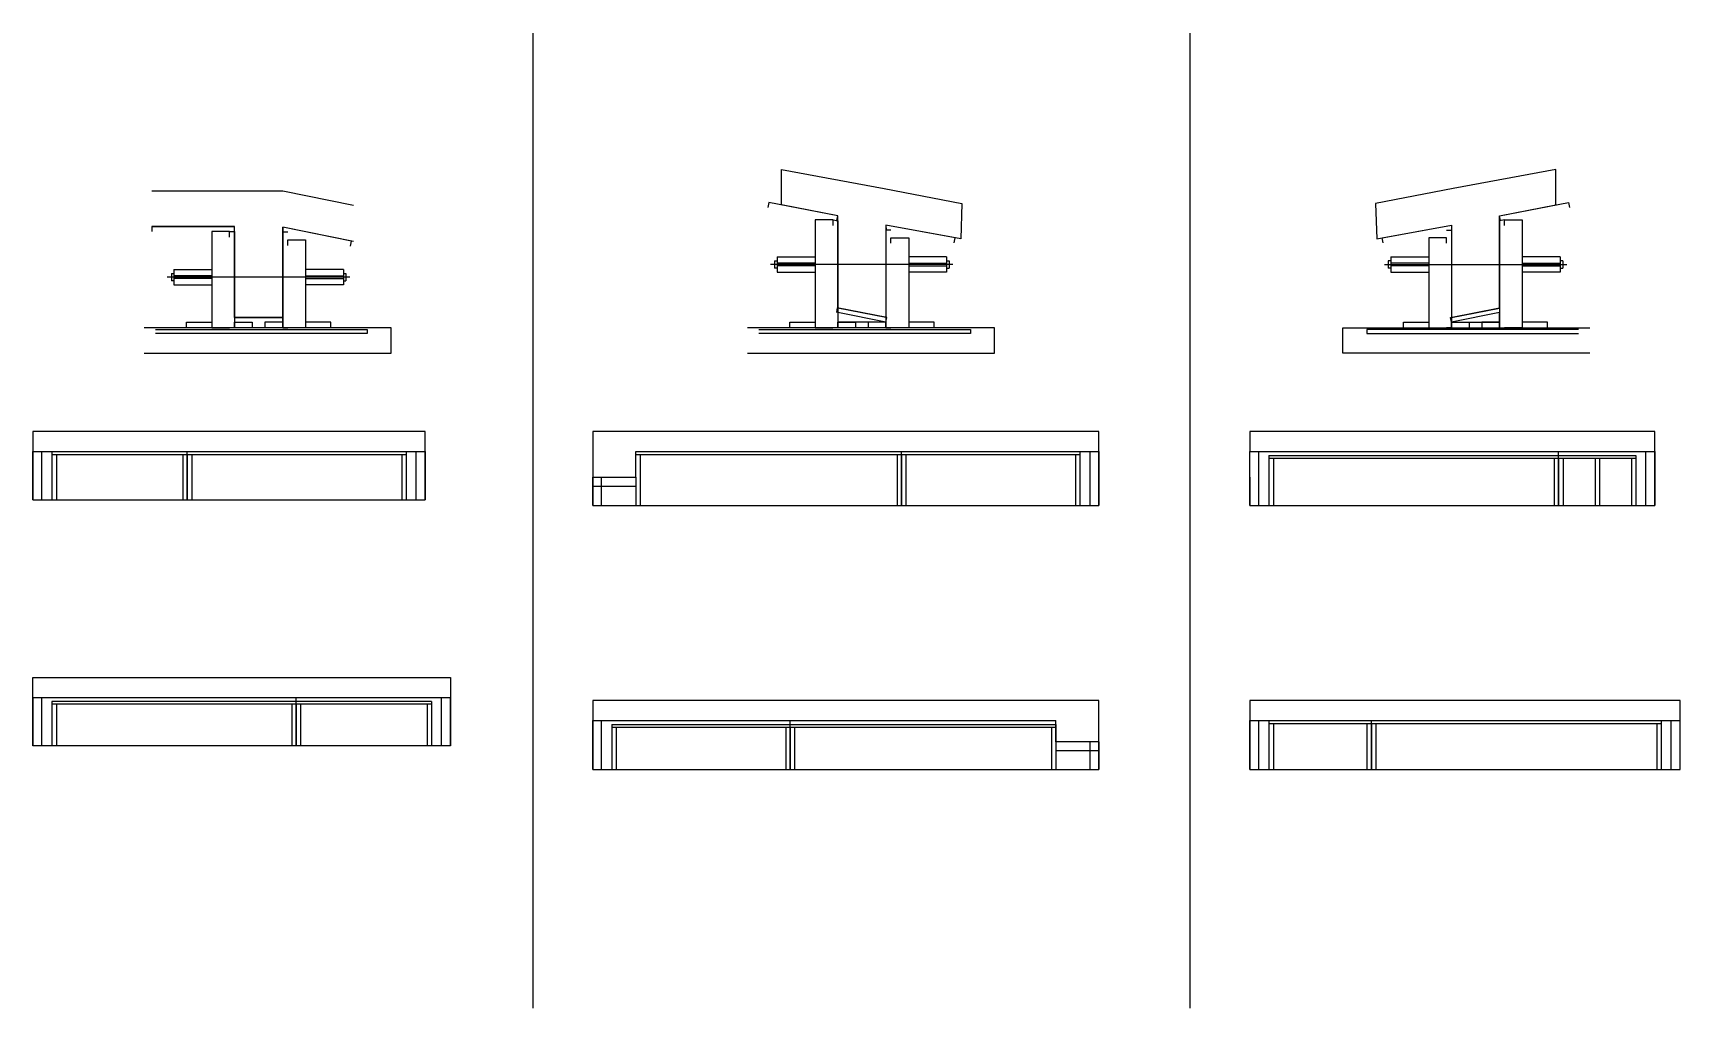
# Model space of a CAD drawing. Header units: metres. Extents: x 4839 to 6140, y 15002 to 15773.
import ezdxf

# ---------------------------------------------------------------- set-up
doc = ezdxf.new("R2010")
doc.units = ezdxf.units.M
for name, color, linetype in [('barrote', 7, 'Continuous'), ('CONCRETO', 7, 'Continuous'), ('COTA', 7, 'Continuous'), ('Madeira', 7, 'Continuous'), ('Painéis', 7, 'Continuous'), ('SARR_2.2x7', 7, 'Continuous'), ('SARR_3.5x7', 7, 'Continuous'), ('SCO-___-LAJ', 7, 'Continuous'), ('TENSOR', 7, 'Continuous')]:
    doc.layers.add(name, color=color, linetype=linetype)

msp = doc.modelspace()

# ---------------------------------------------------------------- linework, layer by layer
at = {"color": 7, "lineweight": 25}
for p, q in [((4949.9, 15585.8), (4949.9, 15573.8)), ((4949.9, 15585.8), (4979.9, 15585.8)), ((5083.9, 15585.8), (5053.9, 15585.8)), ((5083.9, 15585.8), (5083.9, 15573.8)), ((5424.7, 15592.8), (5424.7, 15586.8)), ((5424.7, 15592.8), (5426.7, 15592.8)), ((5426.7, 15586.8), (5424.7, 15586.8)), ((5426.7, 15595.8), (5426.7, 15583.8)), ((5426.7, 15595.8), (5456.7, 15595.8)), ((5456.7, 15590.8), (5426.7, 15590.8)), ((5456.7, 15588.8), (5426.7, 15588.8)), ((5426.7, 15583.8), (5456.7, 15583.8)), ((5560.7, 15595.8), (5530.7, 15595.8)), ((5530.7, 15590.8), (5560.7, 15590.8)), ((5530.7, 15588.8), (5560.7, 15588.8)), ((5560.7, 15583.8), (5530.7, 15583.8)), ((5560.7, 15595.8), (5560.7, 15583.8)), ((5560.7, 15592.8), (5562.7, 15592.8)), ((5560.7, 15586.8), (5562.7, 15586.8)), ((5562.7, 15592.8), (5562.7, 15586.8)), ((5909.7, 15592.8), (5909.7, 15586.8)), ((5911.7, 15592.8), (5909.7, 15592.8)), ((5911.7, 15586.8), (5909.7, 15586.8)), ((5911.7, 15595.8), (5911.7, 15583.8)), ((5911.7, 15595.8), (5941.7, 15595.8)), ((5941.7, 15590.8), (5911.7, 15590.8)), ((5941.7, 15588.8), (5911.7, 15588.8)), ((5911.7, 15583.8), (5941.7, 15583.8)), ((6045.7, 15595.8), (6015.7, 15595.8)), ((6015.7, 15590.8), (6045.7, 15590.8)), ((6015.7, 15588.8), (6045.7, 15588.8)), ((6045.7, 15583.8), (6015.7, 15583.8)), ((6045.7, 15595.8), (6045.7, 15583.8)), ((6047.7, 15592.8), (6045.7, 15592.8)), ((6045.7, 15586.8), (6047.7, 15586.8)), ((6047.7, 15592.8), (6047.7, 15586.8)), ((4947.9, 15582.8), (4947.9, 15576.8)), ((4947.9, 15582.8), (4949.9, 15582.8)), ((4949.9, 15576.8), (4947.9, 15576.8)), ((4979.9, 15580.8), (4949.9, 15580.8)), ((4979.9, 15578.8), (4949.9, 15578.8)), ((4949.9, 15573.8), (4979.9, 15573.8)), ((5053.9, 15580.8), (5083.9, 15580.8)), ((5053.9, 15578.8), (5083.9, 15578.8)), ((5083.9, 15573.8), (5053.9, 15573.8)), ((5083.9, 15582.8), (5085.9, 15582.8)), ((5083.9, 15576.8), (5085.9, 15576.8)), ((5085.9, 15582.8), (5085.9, 15576.8))]:
    msp.add_line(p, q, dxfattribs=at)
at = {"layer": 'barrote', "color": 7, "lineweight": 25}
for points in [[(4926.4, 15519.8), (5121.6, 15519.8), (5121.6, 15539.8), (4926.4, 15539.8)], [(5403.3, 15519.8), (5598.5, 15519.8), (5598.5, 15539.8), (5403.3, 15539.8)], [(6069.1, 15519.8), (5873.9, 15519.8), (5873.9, 15539.8), (6069.1, 15539.8)]]:
    msp.add_lwpolyline(points, dxfattribs=at)
at = {"layer": 'CONCRETO', "color": 7, "lineweight": 25}
for p, q in [((5035.9, 15647.8), (4932.5, 15647.8)), ((5091.9, 15636.5), (5035.9, 15647.8)), ((4932.5, 15619.8), (4997.9, 15619.8)), ((4997.9, 15547.8), (4997.9, 15619.8)), ((5035.9, 15547.8), (5035.9, 15619.3)), ((5091.9, 15607.9), (5035.9, 15619.3)), ((4997.9, 15547.8), (5035.9, 15547.8))]:
    msp.add_line(p, q, dxfattribs=at)
for points in [[(5511.2, 15650), (5572.7, 15638), (5571.8, 15610.1), (5512.7, 15620.9), (5512.7, 15547.8), (5474.7, 15555.4), (5474.7, 15628.4), (5430.2, 15637), (5430.2, 15664.9), (5511.2, 15650)], [(5961.1, 15650), (5899.7, 15638), (5900.6, 15610.1), (5959.7, 15620.9), (5959.7, 15547.8), (5997.7, 15555.4), (5997.7, 15628.4), (6042.2, 15637), (6042.2, 15664.9), (5961.1, 15650)]]:
    msp.add_lwpolyline(points, dxfattribs=at)
at = {"layer": 'COTA', "color": 7, "lineweight": 25}
for p, q in [((5233.6, 15772.8), (5233.6, 15002.1)), ((5752.8, 15772.8), (5752.8, 15002.1)), ((5148.5, 15457.9), (4838.5, 15457.9)), ((4838.5, 15457.9), (4838.5, 15441.9)), ((5148.5, 15441.9), (5148.5, 15457.9)), ((5681, 15457.9), (5281, 15457.9)), ((5281, 15457.9), (5281, 15421.6)), ((5681, 15441.9), (5681, 15457.9)), ((6120.4, 15457.9), (5800.4, 15457.9)), ((5800.4, 15457.9), (5800.4, 15441.9)), ((6120.4, 15441.9), (6120.4, 15457.9)), ((4838.5, 15247.4), (4838.5, 15263.4)), ((4838.5, 15263.4), (5168.5, 15263.4)), ((5168.5, 15263.4), (5168.5, 15247.4)), ((5681, 15245.3), (5281, 15245.3)), ((5281, 15245.3), (5281, 15229.3)), ((5681, 15212.5), (5681, 15245.3)), ((6140.4, 15245.3), (5800.4, 15245.3)), ((5800.4, 15245.3), (5800.4, 15229.3)), ((6140.4, 15229.3), (6140.4, 15245.3))]:
    msp.add_line(p, q, dxfattribs=at)
at = {"layer": 'Madeira', "color": 7, "lineweight": 25}
for points in [[(5470.9, 15620.7), (5470.9, 15625.1), (5456.7, 15625.1), (5456.7, 15620.7)], [(5470.9, 15625.1), (5456.7, 15625.1), (5456.7, 15539.8), (5470.7, 15539.8)], [(6001.5, 15620.7), (6001.5, 15625.1), (6015.7, 15625.1), (6015.7, 15620.7)], [(6001.5, 15625.1), (6015.7, 15625.1), (6015.6, 15539.8), (6001.6, 15539.8)], [(4993.9, 15611.4), (4993.9, 15615.8), (4979.9, 15615.8), (4979.9, 15611.4)], [(4993.9, 15615.8), (4979.9, 15615.8), (4979.9, 15539.8), (4993.9, 15539.8)], [(5516.7, 15606.6), (5516.7, 15611), (5530.7, 15611), (5530.7, 15606.6)], [(5516.7, 15611), (5530.7, 15611), (5530.7, 15539.8), (5516.7, 15539.8)], [(5955.7, 15606.6), (5955.7, 15611), (5941.7, 15611), (5941.7, 15606.6)], [(5955.7, 15611), (5941.7, 15611), (5941.7, 15539.8), (5955.7, 15539.8)], [(5039.9, 15604.9), (5039.9, 15609.3), (5053.9, 15609.3), (5053.9, 15604.9)], [(5039.9, 15609.3), (5053.9, 15609.3), (5053.9, 15539.8), (5039.9, 15539.8)], [(4959.9, 15539.8), (4959.9, 15544.2), (4979.9, 15544.2), (4979.9, 15539.8)], [(4997.9, 15539.8), (4997.9, 15544.2), (5011.9, 15544.2), (5011.9, 15539.8)], [(5035.9, 15539.8), (5035.9, 15544.2), (5021.9, 15544.2), (5021.9, 15539.8)], [(5073.9, 15539.8), (5073.9, 15544.2), (5053.9, 15544.2), (5053.9, 15539.8)], [(5436.7, 15539.8), (5436.7, 15544.2), (5456.7, 15544.2), (5456.7, 15539.8)], [(5474.7, 15539.9), (5474.7, 15544.3), (5488.7, 15544.3), (5488.7, 15539.9)], [(5512.7, 15539.8), (5512.7, 15544.2), (5498.7, 15544.3), (5498.7, 15539.9)], [(5550.7, 15539.8), (5550.7, 15544.2), (5530.7, 15544.2), (5530.7, 15539.8)], [(5921.7, 15539.8), (5921.7, 15544.2), (5941.7, 15544.2), (5941.7, 15539.8)], [(5959.7, 15539.8), (5959.7, 15544.2), (5973.7, 15544.3), (5973.7, 15539.9)], [(5997.7, 15539.9), (5997.7, 15544.3), (5983.7, 15544.3), (5983.7, 15539.9)], [(6035.6, 15539.8), (6035.6, 15544.2), (6015.6, 15544.2), (6015.6, 15539.8)]]:
    msp.add_lwpolyline(points, dxfattribs=at)
at = {"layer": 'Painéis', "color": 7, "lineweight": 25}
for p, q in [((5474.8, 15555.4), (5474.7, 15544.3)), ((5512.7, 15544.2), (5474.8, 15551.8)), ((5997.7, 15551.8), (5959.7, 15544.2)), ((5997.7, 15544.3), (5997.7, 15551.8)), ((5512.7, 15544.2), (5474.7, 15544.3)), ((5959.7, 15544.2), (5997.7, 15544.3)), ((4838.5, 15441.9), (5148.5, 15441.9)), ((4838.5, 15403.9), (4838.5, 15441.9)), ((4960.5, 15403.9), (4960.5, 15441.9)), ((5148.5, 15403.9), (5148.5, 15441.9)), ((5315, 15441.9), (5681, 15441.9)), ((5315, 15421.6), (5315, 15441.9)), ((5525, 15399.3), (5525, 15441.9)), ((5681, 15399.3), (5681, 15441.9)), ((5800.4, 15399.3), (5800.4, 15441.9)), ((5800.4, 15441.9), (6120.4, 15441.9)), ((6044.4, 15399.3), (6044.4, 15441.9)), ((6120.4, 15399.3), (6120.4, 15441.9)), ((5281, 15399.3), (5281, 15421.6)), ((5281, 15421.6), (5315, 15421.6)), ((4838.5, 15403.9), (5148.5, 15403.9)), ((5281, 15399.3), (5681, 15399.3)), ((5800.4, 15399.3), (6120.4, 15399.3)), ((5168.5, 15247.4), (4838.5, 15247.4)), ((4838.5, 15209.4), (4838.5, 15247.4)), ((5046.5, 15209.4), (5046.5, 15247.4)), ((5168.5, 15209.4), (5168.5, 15247.4)), ((5281, 15229.3), (5647, 15229.3)), ((5281, 15190.7), (5281, 15229.3)), ((5437, 15190.7), (5437, 15229.3)), ((5647, 15212.5), (5647, 15229.3)), ((5800.4, 15229.3), (6140.4, 15229.3)), ((5800.4, 15190.7), (5800.4, 15229.3)), ((5896.4, 15190.7), (5896.4, 15229.3)), ((6140.4, 15190.7), (6140.4, 15229.3)), ((5168.5, 15209.4), (4838.5, 15209.4)), ((5681, 15212.5), (5647, 15212.5)), ((5681, 15190.7), (5681, 15212.5)), ((5281, 15190.7), (5681, 15190.7)), ((5800.4, 15190.7), (6140.4, 15190.7))]:
    msp.add_line(p, q, dxfattribs=at)
for points in [[(5474, 15624.5), (5474.7, 15628.4), (5420.1, 15638.9), (5419.4, 15635)], [(5998.4, 15624.5), (5997.7, 15628.4), (6052.3, 15638.9), (6053, 15635)], [(5470.9, 15625.1), (5474.7, 15624.4), (5474.7, 15539.9), (5470.7, 15539.8)], [(6001.5, 15625.1), (5997.7, 15624.4), (5997.7, 15539.9), (6001.6, 15539.8)], [(4997.9, 15615.8), (4997.9, 15619.8), (4932.5, 15619.8), (4932.5, 15615.8)], [(4993.9, 15615.8), (4997.9, 15615.8), (4997.9, 15539.8), (4993.9, 15539.8)], [(5089.5, 15604.2), (5090.3, 15608.2), (5035.9, 15619.3), (5035.9, 15615.3)], [(5039.9, 15615.3), (5035.9, 15615.3), (5035.9, 15539.8), (5039.9, 15539.8)], [(5566.7, 15607), (5567.4, 15610.9), (5512.7, 15620.9), (5512.8, 15617)], [(5516.7, 15617), (5512.7, 15617), (5512.7, 15539.8), (5516.7, 15539.8)], [(5905.7, 15607), (5905, 15610.9), (5959.7, 15620.9), (5959.6, 15617)], [(5955.7, 15617), (5959.7, 15617), (5959.7, 15539.8), (5955.7, 15539.8)], [(5035.9, 15544.2), (5035.9, 15547.8), (4997.9, 15547.8), (4997.9, 15544.2)], [(5512.7, 15544.2), (5513.5, 15547.8), (5474.2, 15555.5), (5473.5, 15552)], [(5959.7, 15544.2), (5958.9, 15547.8), (5997.7, 15555.5), (5997.7, 15551.8)]]:
    msp.add_lwpolyline(points, dxfattribs=at)
at = {"layer": 'SARR_2.2x7', "color": 7, "lineweight": 25}
for p, q in [((4845.5, 15403.9), (4845.5, 15441.9)), ((5141.5, 15403.9), (5141.5, 15441.9)), ((5674, 15399.3), (5674, 15441.9)), ((5807.4, 15399.3), (5807.4, 15441.9)), ((6113.4, 15399.3), (6113.4, 15441.9)), ((4853.5, 15439.7), (4960.5, 15439.7)), ((4960.5, 15439.7), (5133.5, 15439.7)), ((5315, 15439.7), (5525, 15439.7)), ((5525, 15439.7), (5666, 15439.7)), ((5815.4, 15438.9), (6044.4, 15438.9)), ((5815.4, 15436.7), (6044.4, 15436.7)), ((6044.4, 15438.9), (6105.4, 15438.9)), ((6044.4, 15436.7), (6105.4, 15436.7)), ((5281, 15414.6), (5315, 15414.6)), ((5288, 15399.3), (5288, 15421.6)), ((4845.5, 15209.4), (4845.5, 15247.4)), ((5161.5, 15209.4), (5161.5, 15247.4)), ((5046.5, 15244.4), (4853.5, 15244.4)), ((5046.5, 15242.2), (4853.5, 15242.2)), ((5153.5, 15244.4), (5046.5, 15244.4)), ((5153.5, 15242.2), (5046.5, 15242.2)), ((5288, 15190.7), (5288, 15229.3)), ((5296, 15226.3), (5437, 15226.3)), ((5296, 15224.1), (5437, 15224.1)), ((5437, 15226.3), (5647, 15226.3)), ((5437, 15224.1), (5647, 15224.1)), ((5807.4, 15190.7), (5807.4, 15229.3)), ((5815.4, 15227.1), (5896.4, 15227.1)), ((5896.4, 15227.1), (6125.4, 15227.1)), ((6133.4, 15190.7), (6133.4, 15229.3)), ((5674, 15190.7), (5674, 15212.5)), ((5681, 15205.5), (5647, 15205.5))]:
    msp.add_line(p, q, dxfattribs=at)
at = {"layer": 'SARR_3.5x7', "color": 7, "lineweight": 25}
for p, q in [((4838.5, 15441.9), (4838.5, 15403.9)), ((4853.5, 15441.9), (4853.5, 15403.9)), ((5133.5, 15441.9), (5133.5, 15403.9)), ((5148.5, 15441.9), (5148.5, 15403.9)), ((5666, 15441.9), (5666, 15399.3)), ((5681, 15441.9), (5681, 15399.3)), ((6120.4, 15441.9), (6120.4, 15399.3)), ((4857, 15439.7), (4857, 15403.9)), ((4957, 15439.7), (4957, 15403.9)), ((4960.5, 15439.7), (4960.5, 15403.9)), ((4964, 15439.7), (4964, 15403.9)), ((5130, 15439.7), (5130, 15403.9)), ((5318.5, 15439.7), (5318.5, 15399.3)), ((5521.5, 15439.7), (5521.5, 15399.3)), ((5525, 15439.7), (5525, 15399.3)), ((5528.5, 15439.7), (5528.5, 15399.3)), ((5662.5, 15439.7), (5662.5, 15399.3)), ((5815.4, 15438.9), (5815.4, 15399.3)), ((5818.9, 15436.7), (5818.9, 15399.3)), ((6040.9, 15436.7), (6040.9, 15399.3)), ((6044.4, 15436.7), (6044.4, 15399.3)), ((6047.9, 15436.7), (6047.9, 15399.3)), ((6073.2, 15436.7), (6073.2, 15399.3)), ((6076.7, 15436.7), (6076.7, 15399.3)), ((6101.9, 15436.7), (6101.9, 15399.3)), ((6105.4, 15438.9), (6105.4, 15399.3)), ((5281, 15421.6), (5281, 15399.3)), ((5315, 15421.6), (5315, 15399.3)), ((5800.4, 15421.6), (5800.4, 15399.3)), ((4838.5, 15403.9), (4842, 15403.9)), ((4957, 15403.9), (4960.5, 15403.9)), ((4960.5, 15403.9), (4964, 15403.9)), ((5145, 15403.9), (5148.5, 15403.9)), ((5521.5, 15399.3), (5525, 15399.3)), ((5525, 15399.3), (5528.5, 15399.3)), ((5677.5, 15399.3), (5681, 15399.3)), ((6040.9, 15399.3), (6044.4, 15399.3)), ((6044.4, 15399.3), (6047.9, 15399.3)), ((6116.9, 15399.3), (6120.4, 15399.3)), ((4838.5, 15247.4), (4838.5, 15209.4)), ((5168.5, 15247.4), (5168.5, 15209.4)), ((4853.5, 15244.4), (4853.5, 15209.4)), ((4857, 15242.2), (4857, 15209.4)), ((5043, 15242.2), (5043, 15209.4)), ((5046.5, 15242.2), (5046.5, 15209.4)), ((5050, 15242.2), (5050, 15209.4)), ((5150, 15242.2), (5150, 15209.4)), ((5153.5, 15244.4), (5153.5, 15209.4)), ((5281, 15229.3), (5281, 15190.7)), ((5296, 15226.3), (5296, 15190.7)), ((5299.5, 15224.1), (5299.5, 15190.7)), ((5433.5, 15224.1), (5433.5, 15190.7)), ((5437, 15224.1), (5437, 15190.7)), ((5440.5, 15224.1), (5440.5, 15190.7)), ((5643.5, 15224.1), (5643.5, 15190.7)), ((5647, 15226.3), (5647, 15190.7)), ((5800.4, 15229.3), (5800.4, 15190.7)), ((5815.4, 15229.3), (5815.4, 15190.7)), ((5818.9, 15227.1), (5818.9, 15190.7)), ((5892.9, 15227.1), (5892.9, 15190.7)), ((5896.4, 15227.1), (5896.4, 15190.7)), ((5899.9, 15227.1), (5899.9, 15190.7)), ((6121.9, 15227.1), (6121.9, 15190.7)), ((6125.4, 15229.3), (6125.4, 15190.7)), ((4842, 15209.4), (4838.5, 15209.4)), ((5046.5, 15209.4), (5043, 15209.4)), ((5050, 15209.4), (5046.5, 15209.4)), ((5168.5, 15209.4), (5165, 15209.4)), ((5681, 15212.5), (5681, 15190.7)), ((5281, 15190.7), (5284.5, 15190.7)), ((5433.5, 15190.7), (5437, 15190.7)), ((5437, 15190.7), (5440.5, 15190.7)), ((5677.5, 15190.7), (5681, 15190.7)), ((5800.4, 15190.7), (5803.9, 15190.7)), ((5892.9, 15190.7), (5896.4, 15190.7)), ((5896.4, 15190.7), (5899.9, 15190.7))]:
    msp.add_line(p, q, dxfattribs=at)
at = {"layer": 'SCO-___-LAJ', "color": 7, "lineweight": 25}
for points in [[(4935.4, 15538.5), (5102.7, 15538.5), (5102.7, 15535.3), (4935.4, 15535.3)], [(5412.3, 15538.5), (5579.6, 15538.5), (5579.6, 15535.3), (5412.3, 15535.3)], [(6060.1, 15538.5), (5892.8, 15538.5), (5892.8, 15535.3), (6060.1, 15535.3)]]:
    msp.add_lwpolyline(points, dxfattribs=at)
at = {"layer": 'TENSOR', "color": 7, "lineweight": 25}
for p, q in [((5565.7, 15589.8), (5421.4, 15589.8)), ((5906.7, 15589.8), (6051, 15589.8)), ((5088.9, 15579.8), (4944.6, 15579.8))]:
    msp.add_line(p, q, dxfattribs=at)

doc.saveas('drawing.dxf')
